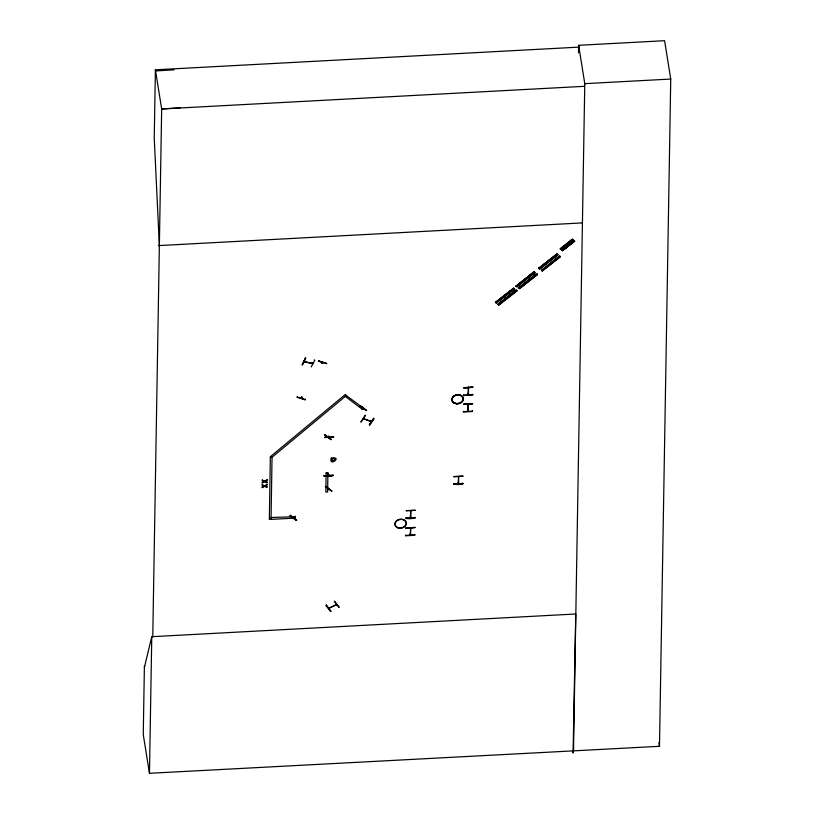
<?xml version="1.0" encoding="UTF-8"?>
<svg xmlns="http://www.w3.org/2000/svg" width="814" height="814" viewBox="0 0 814 814"><rect width="100%" height="100%" fill="white"/><g stroke="black" fill="none" stroke-linecap="round" stroke-linejoin="round"><path stroke-width="1.22" d="M579.395 47.1L155.393 69.811L154.243 138.105L159.361 245.563M578.5 52.808L578.632 45.309L664.6 40.7L670.746 79.05L659.482 746.306L149.461 773.3L151.77 636.599M266.961 486.538L267.002 487.423L264.611 486.396L262.189 487.718L262.149 486.853M264.092 485.826L262.23 485.327L262.189 484.442M267.033 481.919L267.084 482.814L264.692 481.776L262.261 483.099L262.22 482.244M264.163 481.206L262.301 480.718L262.261 479.822M265.079 485.734L267.043 485.042L267.002 484.188M265.161 481.125L267.114 480.433L267.073 479.568M295.37 516.218L295.421 518.08L269.353 519.474L270.319 456.888M272.049 456.705L271.052 518.894M327.889 472.568L327.645 492.012L325.875 492.104L326.119 472.659M415.018 517.338C415.72 518.803 405.443 519.281 405.911 517.826M405.769 535.785L405.728 535.073M405.891 528.276L415.018 527.401L405.85 527.94M410.358 517.908L410.775 517.246M410.714 511.172L410.327 517.816M410.134 534.513L410.175 535.154M410.541 534.991L410.653 528.042L410.175 535.083L410.439 533.943M410.724 517.745L410.846 510.795M405.769 535.775L414.886 535.297L414.835 534.584M415.191 510.144L406.033 510.714L415.191 510.409M462.84 483.19C463.542 484.656 453.256 485.134 453.724 483.679M453.846 476.546L463.003 475.997M458.536 477.024L458.17 483.76M458.587 483.587L458.608 476.638M463.522 404.487L472.639 403.602L463.471 404.141M463.665 395.502L463.624 394.861M463.797 387.993L472.914 387.108L463.746 387.647M467.857 404.894L467.918 404.253M467.897 393.671L468.07 394.871M467.745 410.175L467.745 411.345L468.233 404.232M468.426 394.749L468.508 387.739L468.03 394.719M468.233 404.304L468.111 411.345M463.665 395.482L472.781 395.014L472.741 394.291M573.514 750.905L584.778 83.659L578.632 45.309M333.048 475.01C333.699 476.678 323.382 476.607 323.941 475.529M328.917 438.125L328.978 437.637M328.703 475.539L328.724 474.755L328.388 475.559M328.357 475.457L328.317 474.277M333.74 436.853L324.583 437.352M305.443 399.206L305.27 399.898L297.069 397.303L297.242 396.622M405.891 528.144L415.008 527.655M453.886 476.77L463.003 476.261M463.787 387.851L472.903 387.362M463.512 404.365L472.629 403.856M324.623 437.576L333.74 437.118M468.131 387.8L468.498 388.532L468.416 387.179M331.217 439.611L324.623 435.144L331.308 439.58L324.898 434.605M155.393 69.811L161.671 108.964L152.767 636.64L151.77 636.701L144.526 666.961L144.404 666.249L143.254 734.543L149.461 773.3M329.456 608.17L329.517 607.631M335.734 604.741L336.457 604.324M329.212 607.844L328.622 608.221L336.691 604.548M410.317 517.266L410.307 516.717M410.093 534.513L410.124 533.964M467.989 394.23L468.315 393.579M458.526 483.648L458.435 482.56M301.933 397.69L301.699 398.168M322.588 362.627L321.856 363.268L322.303 362.535M326.322 605.117L330.698 611.07M326.373 605.067L325.987 605.606L330.677 611.355M297.232 396.998L305.433 399.582M321.856 363.105L322.263 362.606M328.042 437.138L328.927 436.304M294.292 516.961L293.508 517.653M363.227 408.567L362.576 409.127M305.311 358.079L302.126 364.977L305.698 357.906M305.667 358.15L302.543 364.764M311.833 362.698L311.721 363.471L312.556 363.726M312.779 363.451L311.66 363.075M314.255 359.819L314.774 360.236L311.213 366.961M361.182 422.018L365.506 415.262M318.539 360.907L326.76 363.502L318.569 360.917M360.846 421.906L365.201 415.384M363.563 418.701L371.52 421.601M370.502 421.571L370.563 420.879M369.698 425.101L374.053 418.579L369.271 424.979L373.575 418.131M362.79 408.435L362.332 408.903L362.993 408.363M363.115 408.669L362.423 408.73M329.009 436.752L328.459 437.24M318.366 361.172L326.587 363.736M346.591 395.35L272.13 457.183L270.889 456.267L345.36 394.434M345.319 396.387L362.352 409.361L363.553 407.834M331.278 458.038C328.408 467.612 343.437 456.216 331.288 458.089M360.297 405.769L366.626 410.51L360.317 405.789M324.623 435.154L331.308 439.58M325.661 486.416L331.99 491.157L325.671 486.446M328.357 489.021L327.625 489.611L328.581 489.183M328.286 489.072L327.849 489.774L328.154 489.082M296.622 519.912L296.306 520.522L289.998 515.771L290.303 515.191M572.395 239.184L560.225 248.84L572.293 239.336L574.674 241.198L562.566 250.692L574.643 241.188M572.995 239.896L560.917 249.389L572.832 239.621L560.49 249.053L572.842 239.692L572.323 239.377M516.107 286.07L534.157 271.703L516.32 286.355M495.523 302.411L513.542 288.105L514.407 288.675L496.123 302.879M516.045 286.029L534.177 271.805M556.918 254.029L538.797 268.244L556.898 254.009L557.753 254.579L539.651 268.813M561.874 250.122L573.941 240.629L574.521 241.015L562.148 250.356L562.596 250.692L561.874 250.122L573.972 240.669M495.461 302.36L513.807 288.207L495.706 302.442M538.868 268.315L556.949 254.07M514.031 288.482L495.858 302.676L513.99 288.471M535.022 272.588L516.89 286.813L534.757 272.171L516.463 286.467L515.862 285.999M539.204 268.579L557.376 254.395L539.051 268.345M562.321 250.488L574.46 240.791M496.062 302.828L514.631 288.95L496.306 302.91M557.498 254.477L557.987 254.853L539.875 269.098L538.797 268.244M518.579 288.024L536.426 273.687L537.505 274.542L519.373 288.756L537.444 274.491M516.493 290.435L497.924 304.283L516.025 290.049L516.88 290.618L498.575 304.812M541.463 270.248L559.371 255.952L560.236 256.522L541.951 270.726M516.432 290.384L498.331 304.619L516.514 290.435M516.707 290.588L498.534 304.782L497.924 304.283M542.134 270.757L560.052 256.491M498.931 305.087L517.114 290.903L516.625 290.517M304.233 361.538L305.179 361.752L304.151 361.833M311.833 363.237L311.955 362.647M301.913 397.14L301.251 398.188M328.602 436.63L328.48 436.05M294.068 517.246L293.823 517.887M262.312 480.148L264.733 481.196L267.124 479.884M262.24 484.757L264.662 485.805L267.053 484.503M262.271 482.56L264.214 481.532M262.2 487.179L264.143 486.141M304.141 360.978L304.324 361.558L304.355 360.948M336.599 604.588L328.693 608.465M334.371 601.149L338.858 607.336M330.352 611.558L330.749 611.019M334.493 601.383L339.235 607.203M468.498 388.532L468.406 387.891M360.032 405.972L366.32 410.704M325.366 486.64L331.624 491.127M301.648 397.527L301.556 396.967M572.832 239.621L560.531 249.084L560.948 249.399M574.491 240.924L562.443 250.508M560.215 248.83L562.423 250.407M557.692 254.528L539.479 268.783M559.971 256.42L560.459 256.807L542.348 271.042L541.89 270.686M536.619 273.738L518.518 287.973M518.325 287.922L519.179 288.492L537.026 274.155L537.515 274.532M498.117 304.334L516.025 290.049M155.576 70.93L174.013 69.841M180.108 107.875L161.671 108.964L584.401 86.315M584.778 83.659L670.746 79.05M158.364 245.614L582.366 222.904M468.203 410.622L468.06 410.154M270.401 457.366L272.171 457.275M326.2 473.148L327.971 473.046M458.547 482.977L458.119 482.57M462.891 483.506L453.764 483.964L462.871 483.475M453.764 484.381L462.881 483.892M295.451 516.697L271.072 517.511M415.059 518.009L405.952 518.528M151.77 636.701L575.773 613.99L573.066 753.011L572.68 750.559M333.079 475.681L323.972 476.149M304.874 361.986L304.945 361.08M304.324 361.558L312.688 363.431L312.545 362.779M312.586 363.665L304.121 361.772L304.029 361.213M363.593 418.752L371.438 421.571M468.131 388.532L468.009 387.352M265.211 481.44L267.084 482.244M265.13 486.06L267.012 486.853M516.676 286.508L534.808 272.303L516.463 286.467L516.931 286.823M518.762 288.288L536.833 274.023M345.431 394.912L363.624 408.313M296.672 520.227L290.293 515.466L296.571 520.258M561.579 247.843L563.644 249.45M326.363 605.331L330.799 611.345M410.734 517.246L410.622 516.707M658.892 742.592L659.482 746.306M573.239 241.748L571.174 240.15M572.425 242.399L570.36 240.791M571.194 243.355L569.128 241.758M570.105 244.22L568.04 242.613M568.884 245.177L566.819 243.579M472.456 410.785L472.507 411.508L463.39 411.976L463.349 411.274M468.101 387.199L468.142 387.902M414.845 534.656L405.769 535.449M362.199 408.557L362.352 409.361M328.632 474.267L328.815 474.898M328.215 474.359L328.307 474.918M301.841 397.049L301.933 397.608M472.771 394.587L463.665 395.166M472.507 411.172L463.39 411.66M331.674 459.218L331.939 460.449L333.455 460.795L334.788 459.269L333.771 458.353L331.674 459.218M559.788 256.288L541.686 270.523L559.788 256.288M415.069 517.653L405.942 518.111L415.069 517.714M333.099 475.325L323.972 475.742L333.089 475.335M454.69 403.337A5.698 4.396 -9.1 0 0 463.258 399.053A5.698 4.396 -9.1 0 0 454.812 395.675A5.698 4.396 -9.1 0 0 454.69 403.337A5.698 4.396 -9.1 0 0 463.258 399.064A5.698 4.396 -9.1 0 0 454.823 395.696A5.698 4.396 -9.1 0 0 454.69 403.357M454.65 403.225A5.729 4.416 -9.1 0 0 463.258 398.921A5.688 4.385 -9.1 0 0 454.782 395.451A5.688 4.385 -9.1 0 0 454.66 403.103A5.688 4.385 -9.1 0 0 463.207 398.829A5.729 4.416 -9.1 0 0 454.782 395.523A5.729 4.416 -9.1 0 0 454.65 403.225M397.731 527.798A5.698 4.396 -9.1 0 0 406.298 523.514A5.698 4.396 -9.1 0 0 397.863 520.136A5.698 4.396 -9.1 0 0 397.731 527.798M397.7 527.553A5.688 4.385 -9.1 0 0 406.247 523.27A5.688 4.385 -9.1 0 0 397.822 519.902A5.688 4.385 -9.1 0 0 397.7 527.553"/></g></svg>
